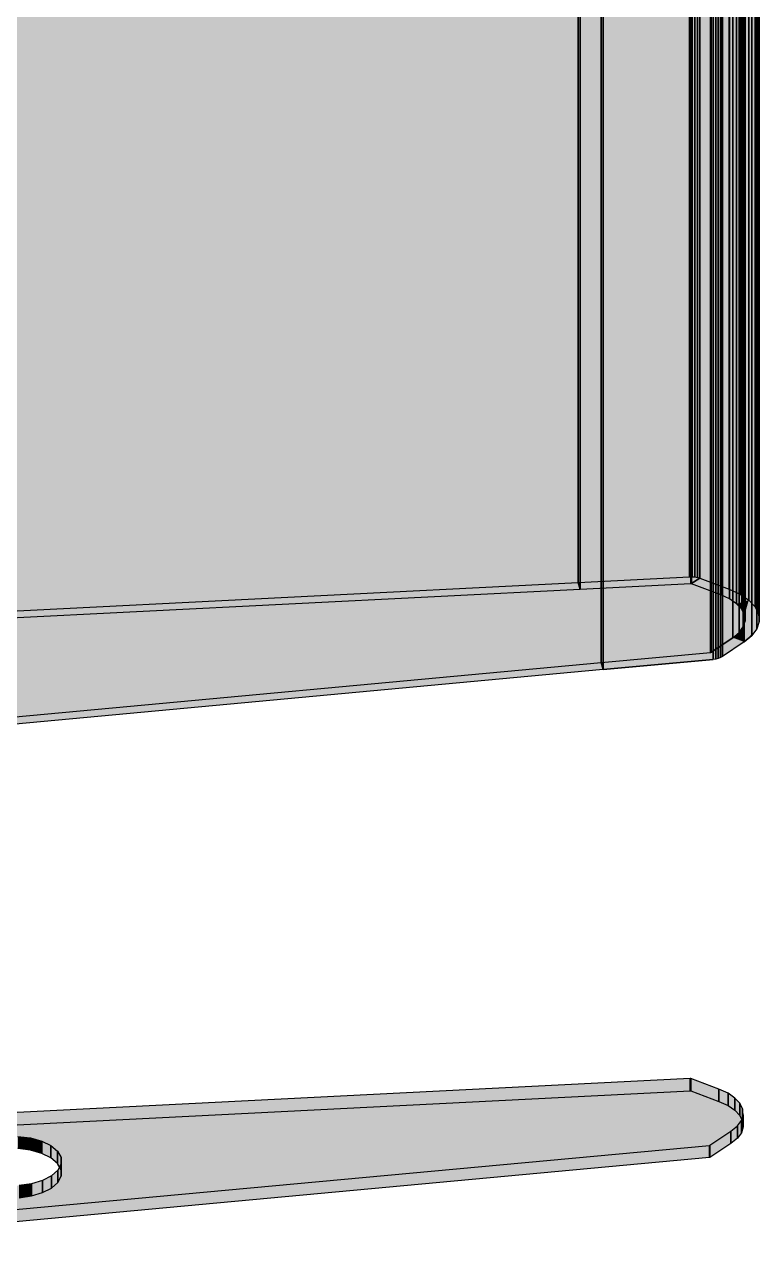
# Model space of a CAD drawing. Header units: millimetres. Extents: x 50 to 612415, y 2 to 4150.
# Drawn here: x 508665.9 to 508770, y 1595.3 to 1770.9 of the extents above; entities that cross this region are included whole.
import ezdxf

# ---------------------------------------------------------------- set-up
doc = ezdxf.new("R2010")
doc.units = ezdxf.units.MM
doc.layers.add('HATCH', color=8, linetype='Continuous', lineweight=9)
doc.layers.add('OUTLINE', color=7, linetype='Continuous', lineweight=25)

msp = doc.modelspace()

# ---------------------------------------------------------------- hatches: boundary and pattern name
at = {"layer": 'HATCH', "true_color": 0x5c7681}
for points in [[(508593.936, 1684.205), (508744.325, 1691.81), (508744.325, 2706.915), (508593.936, 2583.626)], [(508744.325, 1691.81), (508760.097, 1692.607), (508760.097, 2707.712), (508744.325, 2706.915)], [(508760.299, 1691.61), (508744.609, 1690.817), (508744.609, 2705.922), (508760.299, 2706.715)], [(508760.097, 1692.607), (508760.494, 1692.609), (508760.494, 2707.714), (508760.097, 2707.712)], [(508760.323, 1691.61), (508760.299, 1691.61), (508760.299, 2706.715), (508760.323, 2706.715)], [(508760.348, 1691.608), (508760.323, 1691.61), (508760.323, 2706.715), (508760.348, 2706.713)], [(508760.494, 1692.609), (508760.885, 1692.574), (508760.885, 2707.679), (508760.494, 2707.714)], [(508744.609, 1690.817), (508594.137, 1683.208), (508594.137, 2582.566), (508744.609, 2705.922)], [(508747.576, 1680.429), (508763.083, 1681.864), (508763.083, 2696.969), (508747.576, 2695.534)], [(508601.054, 1666.87), (508747.576, 1680.429), (508747.576, 2695.534), (508601.054, 2567.934)], [(508747.86, 1679.436), (508601.419, 1665.885), (508601.419, 2567.011), (508747.86, 2694.541)], [(508763.448, 1680.879), (508747.86, 1679.436), (508747.86, 2694.541), (508763.448, 2695.984)], [(508596.52, 1611.431), (508760.22, 1619.708), (508760.22, 1621.445), (508596.52, 1613.167)], [(508760.22, 1619.708), (508760.272, 1619.709), (508760.272, 1621.445), (508760.22, 1621.445)], [(508762.93, 1610.223), (508601.143, 1595.251), (508601.143, 1596.987), (508762.93, 1611.959)]]:
    msp.add_hatch(color=155, dxfattribs=at).paths.add_polyline_path(points)
at = {"layer": 'HATCH', "true_color": 0x576f79}
for points in [[(508744.609, 1690.817), (508744.325, 1691.81), (508744.325, 2706.915), (508744.609, 2705.922)], [(508744.325, 1691.81), (508744.609, 1690.817), (508744.609, 2705.922), (508744.325, 2706.915)], [(508767.739, 1685.49), (508767.998, 1686.332), (508767.998, 2701.437), (508767.739, 2700.595)], [(508770, 1686.277), (508769.681, 1685.241), (508769.681, 2700.346), (508770, 2701.382)], [(508747.86, 1679.436), (508747.576, 1680.429), (508747.576, 2695.534), (508747.86, 2694.541)], [(508747.576, 1680.429), (508747.86, 1679.436), (508747.86, 2694.541), (508747.576, 2695.534)], [(508767.72, 1614.576), (508767.47, 1613.761), (508767.47, 1615.497), (508767.72, 1616.312)]]:
    msp.add_hatch(color=147, dxfattribs=at).paths.add_polyline_path(points)
at = {"layer": 'HATCH', "true_color": 0x566e78}
for points in [[(508760.299, 1691.61), (508760.299, 1691.61), (508760.299, 2706.715), (508760.299, 2706.715)], [(508761.595, 1692.399), (508761.595, 1692.399), (508761.595, 2707.504), (508761.595, 2707.504)], [(508767.877, 1683.36), (508767.877, 1683.36), (508767.877, 2698.465), (508767.877, 2698.465)], [(508763.166, 1681.89), (508763.166, 1681.89), (508763.166, 2696.995), (508763.166, 2696.995)], [(508763.448, 1680.879), (508763.448, 1680.879), (508763.448, 2695.984), (508763.448, 2695.984)], [(508760.299, 1691.61), (508760.299, 1691.61), (508761.595, 1692.399)], [(508761.257, 1692.503), (508761.595, 1692.399), (508761.595, 1692.399)], [(508763.166, 1681.89), (508763.166, 1681.89), (508766.274, 1683.962)], [(508768.965, 1684.256), (508767.877, 1683.36), (508767.877, 1683.36)], [(508763.448, 1680.879), (508763.448, 1680.879), (508747.86, 1679.436)], [(508671.02, 1607.603), (508671, 1608.518), (508671, 1610.255), (508671.02, 1609.339)]]:
    msp.add_hatch(color=147, dxfattribs=at).paths.add_polyline_path(points)
at = {"layer": 'HATCH', "true_color": 0x5c7580}
for points in [[(508760.371, 1691.603), (508760.348, 1691.608), (508760.348, 2706.713), (508760.371, 2706.708)], [(508760.885, 1692.574), (508761.257, 1692.503), (508761.257, 2707.608), (508760.885, 2707.679)], [(508763.107, 1681.868), (508763.129, 1681.873), (508763.129, 2696.978), (508763.107, 2696.973)], [(508764.186, 1681.021), (508763.83, 1680.933), (508763.83, 2696.038), (508764.186, 2696.126)], [(508668.264, 1610.829), (508666.668, 1611.278), (508666.668, 1613.014), (508668.264, 1612.565)]]:
    msp.add_hatch(color=147, dxfattribs=at).paths.add_polyline_path(points)
at = {"layer": 'HATCH', "true_color": 0x5b757f}
for points in [[(508760.392, 1691.597), (508760.371, 1691.603), (508760.371, 2706.708), (508760.392, 2706.702)], [(508761.257, 1692.503), (508761.595, 1692.399), (508761.595, 2707.504), (508761.257, 2707.608)], [(508760.272, 1619.709), (508760.317, 1619.695), (508760.317, 1621.431), (508760.272, 1621.445)]]:
    msp.add_hatch(color=147, dxfattribs=at).paths.add_polyline_path(points)
at = {"layer": 'HATCH', "true_color": 0x5b747f}
for points in [[(508764.536, 1690.043), (508760.392, 1691.597), (508760.392, 2706.702), (508764.536, 2705.148)], [(508761.595, 1692.399), (508765.739, 1690.845), (508765.739, 2705.95), (508761.595, 2707.504)], [(508763.129, 1681.873), (508763.149, 1681.881), (508763.149, 2696.986), (508763.129, 2696.978)], [(508764.503, 1681.141), (508764.186, 1681.021), (508764.186, 2696.126), (508764.503, 2696.246)], [(508760.317, 1619.695), (508764.286, 1618.206), (508764.286, 1619.942), (508760.317, 1621.431)]]:
    msp.add_hatch(color=147, dxfattribs=at).paths.add_polyline_path(points)
at = {"layer": 'HATCH', "true_color": 0x5b747e}
for points in [[(508765.792, 1689.468), (508764.536, 1690.043), (508764.536, 2705.148), (508765.792, 2704.573)], [(508765.739, 1690.845), (508767.284, 1690.137), (508767.284, 2705.242), (508765.739, 2705.95)], [(508764.286, 1618.206), (508765.585, 1617.612), (508765.585, 1619.348), (508764.286, 1619.942)], [(508669.573, 1610.189), (508668.264, 1610.829), (508668.264, 1612.565), (508669.573, 1611.925)]]:
    msp.add_hatch(color=147, dxfattribs=at).paths.add_polyline_path(points)
at = {"layer": 'HATCH', "true_color": 0x5a737d}
for points in [[(508767.284, 1690.137), (508768.524, 1689.292), (508768.524, 2704.397), (508767.284, 2705.242)], [(508766.799, 1688.781), (508765.792, 1689.468), (508765.792, 2704.573), (508766.799, 2703.886)], [(508763.166, 1681.89), (508766.274, 1683.962), (508766.274, 2699.067), (508763.166, 2696.995)], [(508767.877, 1683.36), (508764.77, 1681.289), (508764.77, 2696.393), (508767.877, 2698.465)], [(508765.585, 1617.612), (508766.559, 1616.947), (508766.559, 1618.683), (508765.585, 1619.348)], [(508765.993, 1612.234), (508763.015, 1610.249), (508763.015, 1611.985), (508765.993, 1613.97)]]:
    msp.add_hatch(color=147, dxfattribs=at).paths.add_polyline_path(points)
at = {"layer": 'HATCH', "true_color": 0x59717c}
for points in [[(508767.519, 1688.009), (508766.799, 1688.781), (508766.799, 2703.886), (508767.519, 2703.114)], [(508768.524, 1689.292), (508769.41, 1688.342), (508769.41, 2703.447), (508768.524, 2704.397)], [(508766.559, 1616.947), (508767.256, 1616.2), (508767.256, 1617.936), (508766.559, 1618.683)]]:
    msp.add_hatch(color=147, dxfattribs=at).paths.add_polyline_path(points)
at = {"layer": 'HATCH', "true_color": 0x58707a}
for points in [[(508769.41, 1688.342), (508769.908, 1687.324), (508769.908, 2702.429), (508769.41, 2703.447)], [(508767.924, 1687.182), (508767.519, 1688.009), (508767.519, 2703.114), (508767.924, 2702.287)], [(508767.256, 1616.2), (508767.648, 1615.399), (508767.648, 1617.136), (508767.256, 1617.936)], [(508671, 1608.518), (508670.507, 1609.4), (508670.507, 1611.137), (508671, 1610.255)], [(508670.566, 1606.715), (508671.02, 1607.603), (508671.02, 1609.339), (508670.566, 1608.452)]]:
    msp.add_hatch(color=147, dxfattribs=at).paths.add_polyline_path(points)
at = {"layer": 'HATCH', "true_color": 0x566e79}
for points in [[(508767.998, 1686.332), (508767.924, 1687.182), (508767.924, 2702.287), (508767.998, 2701.437)], [(508769.908, 1687.324), (508770, 1686.277), (508770, 2701.382), (508769.908, 2702.429)], [(508767.648, 1615.399), (508767.72, 1614.576), (508767.72, 1616.312), (508767.648, 1617.136)]]:
    msp.add_hatch(color=147, dxfattribs=at).paths.add_polyline_path(points)
at = {"layer": 'HATCH', "true_color": 0x59727d}
for points in [[(508766.274, 1683.962), (508767.157, 1684.69), (508767.157, 2699.795), (508766.274, 2699.067)], [(508768.965, 1684.256), (508767.877, 1683.36), (508767.877, 2698.465), (508768.965, 2699.361)], [(508766.906, 1612.987), (508765.993, 1612.234), (508765.993, 1613.97), (508766.906, 1614.723)], [(508670.507, 1609.4), (508669.573, 1610.189), (508669.573, 1611.925), (508670.507, 1611.137)]]:
    msp.add_hatch(color=147, dxfattribs=at).paths.add_polyline_path(points)
at = {"layer": 'HATCH', "true_color": 0x58717b}
for points in [[(508767.157, 1684.69), (508767.739, 1685.49), (508767.739, 2700.595), (508767.157, 2699.795)], [(508769.681, 1685.241), (508768.965, 1684.256), (508768.965, 2699.361), (508769.681, 2700.346)], [(508767.47, 1613.761), (508766.906, 1612.987), (508766.906, 1614.723), (508767.47, 1615.497)]]:
    msp.add_hatch(color=147, dxfattribs=at).paths.add_polyline_path(points)
at = {"layer": 'HATCH', "true_color": 0x5c7680}
for points in [[(508763.083, 1681.864), (508763.107, 1681.868), (508763.107, 2696.973), (508763.083, 2696.969)], [(508763.83, 1680.933), (508763.448, 1680.879), (508763.448, 2695.984), (508763.83, 2696.038)], [(508666.668, 1611.278), (508664.893, 1611.506), (508664.893, 1613.242), (508666.668, 1613.014)], [(508762.98, 1610.23), (508762.93, 1610.223), (508762.93, 1611.959), (508762.98, 1611.966)], [(508665.046, 1604.549), (508666.81, 1604.796), (508666.81, 1606.532), (508665.046, 1606.285)]]:
    msp.add_hatch(color=147, dxfattribs=at).paths.add_polyline_path(points)
at = {"layer": 'HATCH', "true_color": 0x5a737e}
for points in [[(508763.149, 1681.881), (508763.166, 1681.89), (508763.166, 2696.995), (508763.149, 2696.986)], [(508764.77, 1681.289), (508764.503, 1681.141), (508764.503, 2696.246), (508764.77, 2696.393)], [(508763.015, 1610.249), (508762.98, 1610.23), (508762.98, 1611.966), (508763.015, 1611.985)], [(508668.386, 1605.263), (508669.667, 1605.917), (508669.667, 1607.653), (508668.386, 1606.999)]]:
    msp.add_hatch(color=147, dxfattribs=at).paths.add_polyline_path(points)
at = {"layer": 'HATCH', "true_color": 0x617c87}
for points in [[(508593.936, 1684.205), (508744.325, 1691.81), (508594.137, 1683.208)], [(508744.325, 1691.81), (508744.609, 1690.817), (508594.137, 1683.208)], [(508744.325, 1691.81), (508760.097, 1692.607), (508761.595, 1692.399)], [(508744.609, 1690.817), (508744.325, 1691.81), (508761.595, 1692.399)], [(508760.299, 1691.61), (508744.609, 1690.817), (508761.595, 1692.399)], [(508760.097, 1692.607), (508760.494, 1692.609), (508761.595, 1692.399)], [(508760.323, 1691.61), (508760.299, 1691.61), (508761.595, 1692.399)], [(508760.348, 1691.608), (508760.323, 1691.61), (508761.595, 1692.399)], [(508760.371, 1691.603), (508760.348, 1691.608), (508761.595, 1692.399)], [(508760.392, 1691.597), (508760.371, 1691.603), (508761.595, 1692.399)], [(508764.536, 1690.043), (508760.392, 1691.597), (508761.595, 1692.399)], [(508760.494, 1692.609), (508760.885, 1692.574), (508761.595, 1692.399)], [(508760.885, 1692.574), (508761.257, 1692.503), (508761.595, 1692.399)], [(508761.595, 1692.399), (508765.739, 1690.845), (508768.524, 1689.292)], [(508765.792, 1689.468), (508764.536, 1690.043), (508761.595, 1692.399)], [(508766.799, 1688.781), (508765.792, 1689.468), (508761.595, 1692.399)], [(508766.799, 1688.781), (508761.595, 1692.399), (508768.524, 1689.292)], [(508765.739, 1690.845), (508767.284, 1690.137), (508768.524, 1689.292)], [(508767.519, 1688.009), (508766.799, 1688.781), (508768.524, 1689.292)], [(508767.924, 1687.182), (508767.519, 1688.009), (508768.524, 1689.292)], [(508768.524, 1689.292), (508769.41, 1688.342), (508767.877, 1683.36)], [(508767.998, 1686.332), (508768.524, 1689.292), (508767.877, 1683.36)], [(508769.41, 1688.342), (508769.908, 1687.324), (508767.877, 1683.36)], [(508767.998, 1686.332), (508767.924, 1687.182), (508768.524, 1689.292)], [(508767.739, 1685.49), (508767.998, 1686.332), (508767.877, 1683.36)], [(508769.908, 1687.324), (508770, 1686.277), (508767.877, 1683.36)], [(508770, 1686.277), (508769.681, 1685.241), (508767.877, 1683.36)], [(508766.274, 1683.962), (508767.157, 1684.69), (508767.877, 1683.36)], [(508767.157, 1684.69), (508767.739, 1685.49), (508767.877, 1683.36)], [(508769.681, 1685.241), (508768.965, 1684.256), (508767.877, 1683.36)], [(508763.129, 1681.873), (508763.149, 1681.881), (508767.877, 1683.36)], [(508767.877, 1683.36), (508764.77, 1681.289), (508763.129, 1681.873)], [(508763.149, 1681.881), (508763.166, 1681.89), (508767.877, 1683.36)], [(508763.166, 1681.89), (508766.274, 1683.962), (508767.877, 1683.36)], [(508747.86, 1679.436), (508747.576, 1680.429), (508763.083, 1681.864)], [(508747.86, 1679.436), (508763.083, 1681.864), (508763.107, 1681.868)], [(508764.77, 1681.289), (508747.86, 1679.436), (508763.107, 1681.868)], [(508764.77, 1681.289), (508764.503, 1681.141), (508747.86, 1679.436)], [(508764.503, 1681.141), (508764.186, 1681.021), (508747.86, 1679.436)], [(508764.186, 1681.021), (508763.83, 1680.933), (508747.86, 1679.436)], [(508763.83, 1680.933), (508763.448, 1680.879), (508747.86, 1679.436)], [(508764.77, 1681.289), (508763.107, 1681.868), (508763.129, 1681.873)], [(508601.054, 1666.87), (508747.576, 1680.429), (508601.419, 1665.885)], [(508747.576, 1680.429), (508747.86, 1679.436), (508601.419, 1665.885)], [(508760.22, 1621.445), (508596.52, 1613.167), (508625.2, 1610.407)], [(508663.061, 1613.232), (508760.22, 1621.445), (508625.2, 1610.407)], [(508663.061, 1613.232), (508664.893, 1613.242), (508760.22, 1621.445)], [(508664.893, 1613.242), (508666.668, 1613.014), (508760.22, 1621.445)], [(508666.668, 1613.014), (508668.264, 1612.565), (508760.22, 1621.445)], [(508668.264, 1612.565), (508669.573, 1611.925), (508760.22, 1621.445)], [(508669.573, 1611.925), (508670.507, 1611.137), (508760.22, 1621.445)], [(508670.507, 1611.137), (508671, 1610.255), (508760.22, 1621.445)], [(508670.566, 1608.452), (508760.272, 1621.445), (508760.22, 1621.445)], [(508670.566, 1608.452), (508760.317, 1621.431), (508760.272, 1621.445)], [(508671.02, 1609.339), (508670.566, 1608.452), (508760.22, 1621.445)], [(508670.566, 1608.452), (508764.286, 1619.942), (508760.317, 1621.431)], [(508671, 1610.255), (508671.02, 1609.339), (508760.22, 1621.445)], [(508625.2, 1608.67), (508596.52, 1611.431), (508760.22, 1619.708)], [(508625.2, 1608.67), (508760.22, 1619.708), (508663.061, 1611.495)], [(508760.22, 1619.708), (508664.893, 1611.506), (508663.061, 1611.495)], [(508760.22, 1619.708), (508666.668, 1611.278), (508664.893, 1611.506)], [(508760.22, 1619.708), (508668.264, 1610.829), (508666.668, 1611.278)], [(508760.22, 1619.708), (508669.573, 1610.189), (508668.264, 1610.829)], [(508760.22, 1619.708), (508670.507, 1609.4), (508669.573, 1610.189)], [(508760.22, 1619.708), (508671, 1608.518), (508670.507, 1609.4)], [(508670.566, 1608.452), (508765.585, 1619.348), (508764.286, 1619.942)], [(508760.22, 1619.708), (508760.272, 1619.709), (508670.566, 1606.715)], [(508760.272, 1619.709), (508760.317, 1619.695), (508670.566, 1606.715)], [(508760.22, 1619.708), (508670.566, 1606.715), (508671.02, 1607.603)], [(508760.317, 1619.695), (508764.286, 1618.206), (508670.566, 1606.715)], [(508760.22, 1619.708), (508671.02, 1607.603), (508671, 1608.518)], [(508670.566, 1608.452), (508766.559, 1618.683), (508765.585, 1619.348)], [(508670.566, 1608.452), (508767.256, 1617.936), (508766.559, 1618.683)], [(508764.286, 1618.206), (508765.585, 1617.612), (508670.566, 1606.715)], [(508670.566, 1608.452), (508767.648, 1617.136), (508767.256, 1617.936)], [(508765.585, 1617.612), (508766.559, 1616.947), (508670.566, 1606.715)], [(508670.566, 1608.452), (508767.72, 1616.312), (508767.648, 1617.136)], [(508766.559, 1616.947), (508767.256, 1616.2), (508670.566, 1606.715)], [(508670.566, 1608.452), (508767.47, 1615.497), (508767.72, 1616.312)], [(508767.256, 1616.2), (508767.648, 1615.399), (508670.566, 1606.715)], [(508670.566, 1608.452), (508766.906, 1614.723), (508767.47, 1615.497)], [(508767.648, 1615.399), (508767.72, 1614.576), (508670.566, 1606.715)], [(508670.566, 1608.452), (508765.993, 1613.97), (508766.906, 1614.723)], [(508767.72, 1614.576), (508767.47, 1613.761), (508670.566, 1606.715)], [(508670.566, 1608.452), (508763.015, 1611.985), (508765.993, 1613.97)], [(508767.47, 1613.761), (508766.906, 1612.987), (508670.566, 1606.715)], [(508766.906, 1612.987), (508765.993, 1612.234), (508670.566, 1606.715)], [(508601.143, 1596.987), (508762.93, 1611.959), (508625.353, 1603.45)], [(508762.93, 1611.959), (508665.046, 1606.285), (508625.353, 1603.45)], [(508762.93, 1611.959), (508666.81, 1606.532), (508665.046, 1606.285)], [(508762.93, 1611.959), (508668.386, 1606.999), (508666.81, 1606.532)], [(508762.93, 1611.959), (508669.667, 1607.653), (508668.386, 1606.999)], [(508670.566, 1608.452), (508669.667, 1607.653), (508762.93, 1611.959)], [(508765.993, 1612.234), (508763.015, 1610.249), (508670.566, 1606.715)], [(508670.566, 1608.452), (508762.98, 1611.966), (508763.015, 1611.985)], [(508670.566, 1608.452), (508762.93, 1611.959), (508762.98, 1611.966)], [(508625.353, 1601.714), (508762.93, 1610.223), (508601.143, 1595.251)], [(508625.353, 1601.714), (508665.046, 1604.549), (508762.93, 1610.223)], [(508665.046, 1604.549), (508666.81, 1604.796), (508762.93, 1610.223)], [(508666.81, 1604.796), (508668.386, 1605.263), (508762.93, 1610.223)], [(508668.386, 1605.263), (508669.667, 1605.917), (508762.93, 1610.223)], [(508762.93, 1610.223), (508669.667, 1605.917), (508670.566, 1606.715)], [(508763.015, 1610.249), (508762.98, 1610.23), (508670.566, 1606.715)], [(508762.98, 1610.23), (508762.93, 1610.223), (508670.566, 1606.715)]]:
    msp.add_hatch(color=145, dxfattribs=at).paths.add_polyline_path(points)
at = {"layer": 'HATCH', "true_color": 0x59727c}
msp.add_hatch(color=147, dxfattribs=at).paths.add_polyline_path([(508669.667, 1605.917), (508670.566, 1606.715), (508670.566, 1608.452), (508669.667, 1607.653)])
at = {"layer": 'HATCH', "true_color": 0x5b7580}
msp.add_hatch(color=147, dxfattribs=at).paths.add_polyline_path([(508666.81, 1604.796), (508668.386, 1605.263), (508668.386, 1606.999), (508666.81, 1606.532)])

# ---------------------------------------------------------------- linework, layer by layer
at = {"layer": 'OUTLINE', "color": 139, "true_color": 0x42544a}
for p, q in [((508744.325, 1691.81), (508744.325, 2706.915)), ((508744.325, 2706.915), (508744.325, 1691.81)), ((508744.325, 1691.81), (508744.325, 2706.915)), ((508744.325, 2706.915), (508744.325, 1691.81)), ((508760.097, 2707.712), (508760.097, 1692.607)), ((508760.097, 1692.607), (508760.097, 2707.712)), ((508760.299, 1691.61), (508760.299, 2706.715)), ((508760.299, 1691.61), (508760.299, 2706.715)), ((508760.299, 2706.715), (508760.299, 1691.61)), ((508760.299, 2706.715), (508760.299, 1691.61)), ((508760.323, 2706.715), (508760.323, 1691.61)), ((508760.323, 1691.61), (508760.323, 2706.715)), ((508760.348, 2706.713), (508760.348, 1691.608)), ((508760.348, 1691.608), (508760.348, 2706.713)), ((508760.371, 2706.708), (508760.371, 1691.603)), ((508760.371, 1691.603), (508760.371, 2706.708)), ((508760.392, 2706.702), (508760.392, 1691.597)), ((508760.392, 1691.597), (508760.392, 2706.702)), ((508760.494, 1692.609), (508760.494, 2707.714)), ((508760.494, 2707.714), (508760.494, 1692.609)), ((508760.885, 1692.574), (508760.885, 2707.679)), ((508760.885, 2707.679), (508760.885, 1692.574)), ((508761.257, 1692.503), (508761.257, 2707.608)), ((508761.257, 2707.608), (508761.257, 1692.503)), ((508761.595, 1692.399), (508761.595, 2707.504)), ((508761.595, 1692.399), (508761.595, 2707.504)), ((508761.595, 2707.504), (508761.595, 1692.399)), ((508761.595, 2707.504), (508761.595, 1692.399)), ((508744.609, 2705.922), (508744.609, 1690.817)), ((508744.609, 2705.922), (508744.609, 1690.817)), ((508744.609, 1690.817), (508744.609, 2705.922)), ((508744.609, 1690.817), (508744.609, 2705.922)), ((508764.536, 2705.148), (508764.536, 1690.043)), ((508764.536, 1690.043), (508764.536, 2705.148)), ((508765.739, 1690.845), (508765.739, 2705.95)), ((508765.739, 2705.95), (508765.739, 1690.845)), ((508767.284, 1690.137), (508767.284, 2705.242)), ((508767.284, 2705.242), (508767.284, 1690.137)), ((508765.792, 2704.573), (508765.792, 1689.468)), ((508765.792, 1689.468), (508765.792, 2704.573)), ((508766.799, 2703.886), (508766.799, 1688.781)), ((508766.799, 1688.781), (508766.799, 2703.886)), ((508768.524, 1689.292), (508768.524, 2704.397)), ((508768.524, 2704.397), (508768.524, 1689.292)), ((508769.41, 1688.342), (508769.41, 2703.447)), ((508769.41, 2703.447), (508769.41, 1688.342)), ((508767.519, 2703.114), (508767.519, 1688.009)), ((508767.519, 1688.009), (508767.519, 2703.114)), ((508767.924, 2702.287), (508767.924, 1687.182)), ((508767.924, 1687.182), (508767.924, 2702.287)), ((508767.998, 2701.437), (508767.998, 1686.332)), ((508767.998, 1686.332), (508767.998, 2701.437)), ((508769.908, 1687.324), (508769.908, 2702.429)), ((508769.908, 2702.429), (508769.908, 1687.324)), ((508770, 1686.277), (508770, 2701.382)), ((508770, 2701.382), (508770, 1686.277)), ((508767.157, 2699.795), (508767.157, 1684.69)), ((508767.157, 1684.69), (508767.157, 2699.795)), ((508767.739, 2700.595), (508767.739, 1685.49)), ((508767.739, 1685.49), (508767.739, 2700.595)), ((508769.681, 1685.241), (508769.681, 2700.346)), ((508769.681, 2700.346), (508769.681, 1685.241)), ((508766.274, 2699.067), (508766.274, 1683.962)), ((508766.274, 1683.962), (508766.274, 2699.067)), ((508767.877, 1683.36), (508767.877, 2698.465)), ((508767.877, 1683.36), (508767.877, 2698.465)), ((508767.877, 2698.465), (508767.877, 1683.36)), ((508767.877, 2698.465), (508767.877, 1683.36)), ((508768.965, 1684.256), (508768.965, 2699.361)), ((508768.965, 2699.361), (508768.965, 1684.256)), ((508763.083, 2696.969), (508763.083, 1681.864)), ((508763.083, 1681.864), (508763.083, 2696.969)), ((508763.107, 2696.973), (508763.107, 1681.868)), ((508763.107, 1681.868), (508763.107, 2696.973)), ((508763.129, 2696.978), (508763.129, 1681.873)), ((508763.129, 1681.873), (508763.129, 2696.978)), ((508763.149, 2696.986), (508763.149, 1681.881)), ((508763.149, 1681.881), (508763.149, 2696.986)), ((508763.166, 2696.995), (508763.166, 1681.89)), ((508763.166, 1681.89), (508763.166, 2696.995)), ((508763.166, 2696.995), (508763.166, 1681.89)), ((508763.166, 1681.89), (508763.166, 2696.995)), ((508764.186, 1681.021), (508764.186, 2696.126)), ((508764.186, 2696.126), (508764.186, 1681.021)), ((508764.503, 1681.141), (508764.503, 2696.246)), ((508764.503, 2696.246), (508764.503, 1681.141)), ((508764.77, 1681.289), (508764.77, 2696.393)), ((508764.77, 2696.393), (508764.77, 1681.289)), ((508747.576, 1680.429), (508747.576, 2695.534)), ((508747.576, 2695.534), (508747.576, 1680.429)), ((508747.576, 1680.429), (508747.576, 2695.534)), ((508747.576, 2695.534), (508747.576, 1680.429)), ((508747.86, 2694.541), (508747.86, 1679.436)), ((508747.86, 1679.436), (508747.86, 2694.541)), ((508747.86, 2694.541), (508747.86, 1679.436)), ((508747.86, 1679.436), (508747.86, 2694.541)), ((508763.448, 1680.879), (508763.448, 2695.984)), ((508763.448, 1680.879), (508763.448, 2695.984)), ((508763.448, 2695.984), (508763.448, 1680.879)), ((508763.448, 2695.984), (508763.448, 1680.879)), ((508763.83, 1680.933), (508763.83, 2696.038)), ((508763.83, 2696.038), (508763.83, 1680.933)), ((508593.936, 1684.205), (508744.325, 1691.81)), ((508593.936, 1684.205), (508744.325, 1691.81)), ((508744.325, 1691.81), (508760.097, 1692.607)), ((508744.325, 1691.81), (508760.097, 1692.607)), ((508744.609, 1690.817), (508744.325, 1691.81)), ((508744.325, 1691.81), (508744.609, 1690.817)), ((508744.609, 1690.817), (508744.325, 1691.81)), ((508744.325, 1691.81), (508744.609, 1690.817)), ((508760.299, 1691.61), (508744.609, 1690.817)), ((508760.299, 1691.61), (508744.609, 1690.817)), ((508760.097, 1692.607), (508760.494, 1692.609)), ((508760.097, 1692.607), (508760.494, 1692.609)), ((508760.299, 1691.61), (508761.595, 1692.399)), ((508760.299, 1691.61), (508761.595, 1692.399)), ((508761.595, 1692.399), (508760.299, 1691.61)), ((508761.595, 1692.399), (508760.299, 1691.61)), ((508760.323, 1691.61), (508760.299, 1691.61)), ((508760.299, 1691.61), (508760.299, 1691.61)), ((508760.323, 1691.61), (508760.299, 1691.61)), ((508760.299, 1691.61), (508760.299, 1691.61)), ((508760.348, 1691.608), (508760.323, 1691.61)), ((508760.348, 1691.608), (508760.323, 1691.61)), ((508760.371, 1691.603), (508760.348, 1691.608)), ((508760.371, 1691.603), (508760.348, 1691.608)), ((508760.392, 1691.597), (508760.371, 1691.603)), ((508760.392, 1691.597), (508760.371, 1691.603)), ((508764.536, 1690.043), (508760.392, 1691.597)), ((508764.536, 1690.043), (508760.392, 1691.597)), ((508760.494, 1692.609), (508760.885, 1692.574)), ((508760.494, 1692.609), (508760.885, 1692.574)), ((508760.885, 1692.574), (508761.257, 1692.503)), ((508760.885, 1692.574), (508761.257, 1692.503)), ((508761.257, 1692.503), (508761.595, 1692.399)), ((508761.257, 1692.503), (508761.595, 1692.399)), ((508761.595, 1692.399), (508761.257, 1692.503)), ((508761.257, 1692.503), (508761.595, 1692.399)), ((508761.595, 1692.399), (508761.595, 1692.399)), ((508761.595, 1692.399), (508765.739, 1690.845)), ((508761.595, 1692.399), (508761.595, 1692.399)), ((508761.595, 1692.399), (508765.739, 1690.845)), ((508744.609, 1690.817), (508594.137, 1683.208)), ((508744.609, 1690.817), (508594.137, 1683.208)), ((508765.792, 1689.468), (508764.536, 1690.043)), ((508765.792, 1689.468), (508764.536, 1690.043)), ((508765.739, 1690.845), (508767.284, 1690.137)), ((508765.739, 1690.845), (508767.284, 1690.137)), ((508767.284, 1690.137), (508768.524, 1689.292)), ((508767.284, 1690.137), (508768.524, 1689.292)), ((508766.799, 1688.781), (508765.792, 1689.468)), ((508766.799, 1688.781), (508765.792, 1689.468)), ((508767.519, 1688.009), (508766.799, 1688.781)), ((508767.519, 1688.009), (508766.799, 1688.781)), ((508767.924, 1687.182), (508767.519, 1688.009)), ((508767.924, 1687.182), (508767.519, 1688.009)), ((508768.524, 1689.292), (508769.41, 1688.342)), ((508768.524, 1689.292), (508769.41, 1688.342)), ((508769.41, 1688.342), (508769.908, 1687.324)), ((508769.41, 1688.342), (508769.908, 1687.324)), ((508767.739, 1685.49), (508767.998, 1686.332)), ((508767.739, 1685.49), (508767.998, 1686.332)), ((508767.998, 1686.332), (508767.924, 1687.182)), ((508767.998, 1686.332), (508767.924, 1687.182)), ((508770, 1686.277), (508769.681, 1685.241)), ((508770, 1686.277), (508769.681, 1685.241)), ((508769.908, 1687.324), (508770, 1686.277)), ((508769.908, 1687.324), (508770, 1686.277)), ((508766.274, 1683.962), (508767.157, 1684.69)), ((508766.274, 1683.962), (508767.157, 1684.69)), ((508767.157, 1684.69), (508767.739, 1685.49)), ((508767.157, 1684.69), (508767.739, 1685.49)), ((508769.681, 1685.241), (508768.965, 1684.256)), ((508769.681, 1685.241), (508768.965, 1684.256)), ((508763.166, 1681.89), (508766.274, 1683.962)), ((508763.166, 1681.89), (508766.274, 1683.962)), ((508766.274, 1683.962), (508763.166, 1681.89)), ((508763.166, 1681.89), (508766.274, 1683.962)), ((508767.877, 1683.36), (508764.77, 1681.289)), ((508767.877, 1683.36), (508764.77, 1681.289)), ((508768.965, 1684.256), (508767.877, 1683.36)), ((508768.965, 1684.256), (508767.877, 1683.36)), ((508767.877, 1683.36), (508768.965, 1684.256)), ((508768.965, 1684.256), (508767.877, 1683.36)), ((508767.877, 1683.36), (508767.877, 1683.36)), ((508767.877, 1683.36), (508767.877, 1683.36)), ((508747.576, 1680.429), (508763.083, 1681.864)), ((508747.576, 1680.429), (508763.083, 1681.864)), ((508763.083, 1681.864), (508763.107, 1681.868)), ((508763.083, 1681.864), (508763.107, 1681.868)), ((508763.107, 1681.868), (508763.129, 1681.873)), ((508763.107, 1681.868), (508763.129, 1681.873)), ((508763.129, 1681.873), (508763.149, 1681.881)), ((508763.129, 1681.873), (508763.149, 1681.881)), ((508763.149, 1681.881), (508763.166, 1681.89)), ((508763.149, 1681.881), (508763.166, 1681.89)), ((508763.166, 1681.89), (508763.166, 1681.89)), ((508763.166, 1681.89), (508763.166, 1681.89)), ((508763.83, 1680.933), (508763.448, 1680.879)), ((508763.83, 1680.933), (508763.448, 1680.879)), ((508764.186, 1681.021), (508763.83, 1680.933)), ((508764.186, 1681.021), (508763.83, 1680.933)), ((508764.503, 1681.141), (508764.186, 1681.021)), ((508764.503, 1681.141), (508764.186, 1681.021)), ((508764.77, 1681.289), (508764.503, 1681.141)), ((508764.77, 1681.289), (508764.503, 1681.141)), ((508601.054, 1666.87), (508747.576, 1680.429)), ((508601.054, 1666.87), (508747.576, 1680.429)), ((508747.86, 1679.436), (508601.419, 1665.885)), ((508747.86, 1679.436), (508601.419, 1665.885)), ((508747.86, 1679.436), (508747.576, 1680.429)), ((508747.576, 1680.429), (508747.86, 1679.436)), ((508747.86, 1679.436), (508747.576, 1680.429)), ((508747.576, 1680.429), (508747.86, 1679.436)), ((508763.448, 1680.879), (508747.86, 1679.436)), ((508763.448, 1680.879), (508747.86, 1679.436)), ((508747.86, 1679.436), (508763.448, 1680.879)), ((508763.448, 1680.879), (508747.86, 1679.436)), ((508763.448, 1680.879), (508763.448, 1680.879)), ((508763.448, 1680.879), (508763.448, 1680.879)), ((508760.22, 1621.445), (508596.52, 1613.167)), ((508760.22, 1621.445), (508596.52, 1613.167)), ((508760.272, 1621.445), (508760.22, 1621.445)), ((508760.22, 1621.445), (508760.22, 1619.708)), ((508760.22, 1619.708), (508760.22, 1621.445)), ((508760.272, 1621.445), (508760.22, 1621.445)), ((508760.272, 1619.709), (508760.272, 1621.445)), ((508760.317, 1621.431), (508760.272, 1621.445)), ((508760.272, 1621.445), (508760.272, 1619.709)), ((508760.317, 1621.431), (508760.272, 1621.445)), ((508760.317, 1619.695), (508760.317, 1621.431)), ((508764.286, 1619.942), (508760.317, 1621.431)), ((508760.317, 1621.431), (508760.317, 1619.695)), ((508764.286, 1619.942), (508760.317, 1621.431)), ((508596.52, 1611.431), (508760.22, 1619.708)), ((508596.52, 1611.431), (508760.22, 1619.708)), ((508760.22, 1619.708), (508760.272, 1619.709)), ((508760.22, 1619.708), (508760.272, 1619.709)), ((508760.272, 1619.709), (508760.317, 1619.695)), ((508760.272, 1619.709), (508760.317, 1619.695)), ((508760.317, 1619.695), (508764.286, 1618.206)), ((508760.317, 1619.695), (508764.286, 1618.206)), ((508764.286, 1618.206), (508764.286, 1619.942)), ((508765.585, 1619.348), (508764.286, 1619.942)), ((508764.286, 1619.942), (508764.286, 1618.206)), ((508765.585, 1619.348), (508764.286, 1619.942)), ((508764.286, 1618.206), (508765.585, 1617.612)), ((508764.286, 1618.206), (508765.585, 1617.612)), ((508765.585, 1617.612), (508765.585, 1619.348)), ((508766.559, 1618.683), (508765.585, 1619.348)), ((508765.585, 1619.348), (508765.585, 1617.612)), ((508766.559, 1618.683), (508765.585, 1619.348)), ((508766.559, 1616.947), (508766.559, 1618.683)), ((508767.256, 1617.936), (508766.559, 1618.683)), ((508766.559, 1618.683), (508766.559, 1616.947)), ((508767.256, 1617.936), (508766.559, 1618.683)), ((508767.256, 1616.2), (508767.256, 1617.936)), ((508767.648, 1617.136), (508767.256, 1617.936)), ((508767.256, 1617.936), (508767.256, 1616.2)), ((508767.648, 1617.136), (508767.256, 1617.936)), ((508765.585, 1617.612), (508766.559, 1616.947)), ((508765.585, 1617.612), (508766.559, 1616.947)), ((508766.559, 1616.947), (508767.256, 1616.2)), ((508766.559, 1616.947), (508767.256, 1616.2)), ((508767.256, 1616.2), (508767.648, 1615.399)), ((508767.256, 1616.2), (508767.648, 1615.399)), ((508767.47, 1615.497), (508767.72, 1616.312)), ((508767.47, 1615.497), (508767.72, 1616.312)), ((508767.648, 1615.399), (508767.648, 1617.136)), ((508767.72, 1616.312), (508767.648, 1617.136)), ((508767.648, 1617.136), (508767.648, 1615.399)), ((508767.72, 1616.312), (508767.648, 1617.136)), ((508767.72, 1614.576), (508767.72, 1616.312)), ((508767.72, 1616.312), (508767.72, 1614.576)), ((508765.993, 1613.97), (508766.906, 1614.723)), ((508765.993, 1613.97), (508766.906, 1614.723)), ((508766.906, 1614.723), (508767.47, 1615.497)), ((508766.906, 1614.723), (508767.47, 1615.497)), ((508766.906, 1612.987), (508766.906, 1614.723)), ((508766.906, 1614.723), (508766.906, 1612.987)), ((508767.47, 1613.761), (508767.47, 1615.497)), ((508767.47, 1615.497), (508767.47, 1613.761)), ((508767.72, 1614.576), (508767.47, 1613.761)), ((508767.72, 1614.576), (508767.47, 1613.761)), ((508767.648, 1615.399), (508767.72, 1614.576)), ((508767.648, 1615.399), (508767.72, 1614.576)), ((508664.893, 1613.242), (508666.668, 1613.014)), ((508664.893, 1613.242), (508666.668, 1613.014)), ((508666.668, 1613.014), (508668.264, 1612.565)), ((508666.668, 1613.014), (508666.668, 1611.278)), ((508666.668, 1611.278), (508666.668, 1613.014)), ((508666.668, 1613.014), (508668.264, 1612.565)), ((508668.264, 1612.565), (508669.573, 1611.925)), ((508668.264, 1612.565), (508668.264, 1610.829)), ((508668.264, 1610.829), (508668.264, 1612.565)), ((508668.264, 1612.565), (508669.573, 1611.925)), ((508763.015, 1611.985), (508765.993, 1613.97)), ((508763.015, 1611.985), (508765.993, 1613.97)), ((508765.993, 1612.234), (508765.993, 1613.97)), ((508765.993, 1613.97), (508765.993, 1612.234)), ((508766.906, 1612.987), (508765.993, 1612.234)), ((508766.906, 1612.987), (508765.993, 1612.234)), ((508767.47, 1613.761), (508766.906, 1612.987)), ((508767.47, 1613.761), (508766.906, 1612.987)), ((508601.143, 1596.987), (508762.93, 1611.959)), ((508601.143, 1596.987), (508762.93, 1611.959)), ((508666.668, 1611.278), (508664.893, 1611.506)), ((508666.668, 1611.278), (508664.893, 1611.506)), ((508668.264, 1610.829), (508666.668, 1611.278)), ((508668.264, 1610.829), (508666.668, 1611.278)), ((508669.573, 1610.189), (508668.264, 1610.829)), ((508669.573, 1610.189), (508668.264, 1610.829)), ((508669.573, 1611.925), (508670.507, 1611.137)), ((508669.573, 1611.925), (508669.573, 1610.189)), ((508669.573, 1610.189), (508669.573, 1611.925)), ((508669.573, 1611.925), (508670.507, 1611.137)), ((508670.507, 1611.137), (508671, 1610.255)), ((508670.507, 1611.137), (508670.507, 1609.4)), ((508670.507, 1609.4), (508670.507, 1611.137)), ((508670.507, 1611.137), (508671, 1610.255)), ((508762.93, 1611.959), (508762.98, 1611.966)), ((508762.93, 1611.959), (508762.98, 1611.966)), ((508762.93, 1610.223), (508762.93, 1611.959)), ((508762.93, 1611.959), (508762.93, 1610.223)), ((508762.98, 1611.966), (508763.015, 1611.985)), ((508762.98, 1611.966), (508763.015, 1611.985)), ((508762.98, 1610.23), (508762.98, 1611.966)), ((508762.98, 1611.966), (508762.98, 1610.23)), ((508765.993, 1612.234), (508763.015, 1610.249)), ((508765.993, 1612.234), (508763.015, 1610.249)), ((508763.015, 1610.249), (508763.015, 1611.985)), ((508763.015, 1611.985), (508763.015, 1610.249)), ((508762.93, 1610.223), (508601.143, 1595.251)), ((508762.93, 1610.223), (508601.143, 1595.251)), ((508670.507, 1609.4), (508669.573, 1610.189)), ((508670.507, 1609.4), (508669.573, 1610.189)), ((508671, 1608.518), (508670.507, 1609.4)), ((508671, 1608.518), (508670.507, 1609.4)), ((508671.02, 1609.339), (508670.566, 1608.452)), ((508671.02, 1609.339), (508670.566, 1608.452)), ((508671, 1610.255), (508671.02, 1609.339)), ((508671, 1610.255), (508671, 1608.518)), ((508671, 1608.518), (508671, 1610.255)), ((508671, 1610.255), (508671.02, 1609.339)), ((508671.02, 1609.339), (508671.02, 1607.603)), ((508671.02, 1607.603), (508671.02, 1609.339)), ((508762.98, 1610.23), (508762.93, 1610.223)), ((508762.98, 1610.23), (508762.93, 1610.223)), ((508763.015, 1610.249), (508762.98, 1610.23)), ((508763.015, 1610.249), (508762.98, 1610.23)), ((508669.667, 1607.653), (508668.386, 1606.999)), ((508669.667, 1607.653), (508668.386, 1606.999)), ((508670.566, 1608.452), (508669.667, 1607.653)), ((508670.566, 1608.452), (508669.667, 1607.653)), ((508669.667, 1607.653), (508669.667, 1605.917)), ((508669.667, 1605.917), (508669.667, 1607.653)), ((508670.566, 1608.452), (508670.566, 1606.715)), ((508670.566, 1606.715), (508670.566, 1608.452)), ((508670.566, 1606.715), (508671.02, 1607.603)), ((508670.566, 1606.715), (508671.02, 1607.603)), ((508671.02, 1607.603), (508671, 1608.518)), ((508671.02, 1607.603), (508671, 1608.518)), ((508666.81, 1606.532), (508665.046, 1606.285)), ((508666.81, 1606.532), (508665.046, 1606.285)), ((508668.386, 1606.999), (508666.81, 1606.532)), ((508668.386, 1606.999), (508666.81, 1606.532)), ((508666.81, 1606.532), (508666.81, 1604.796)), ((508666.81, 1604.796), (508666.81, 1606.532)), ((508668.386, 1606.999), (508668.386, 1605.263)), ((508668.386, 1605.263), (508668.386, 1606.999)), ((508668.386, 1605.263), (508669.667, 1605.917)), ((508668.386, 1605.263), (508669.667, 1605.917)), ((508669.667, 1605.917), (508670.566, 1606.715)), ((508669.667, 1605.917), (508670.566, 1606.715)), ((508665.046, 1604.549), (508666.81, 1604.796)), ((508665.046, 1604.549), (508666.81, 1604.796)), ((508666.81, 1604.796), (508668.386, 1605.263)), ((508666.81, 1604.796), (508668.386, 1605.263))]:
    msp.add_line(p, q, dxfattribs=at)

doc.saveas('drawing.dxf')
